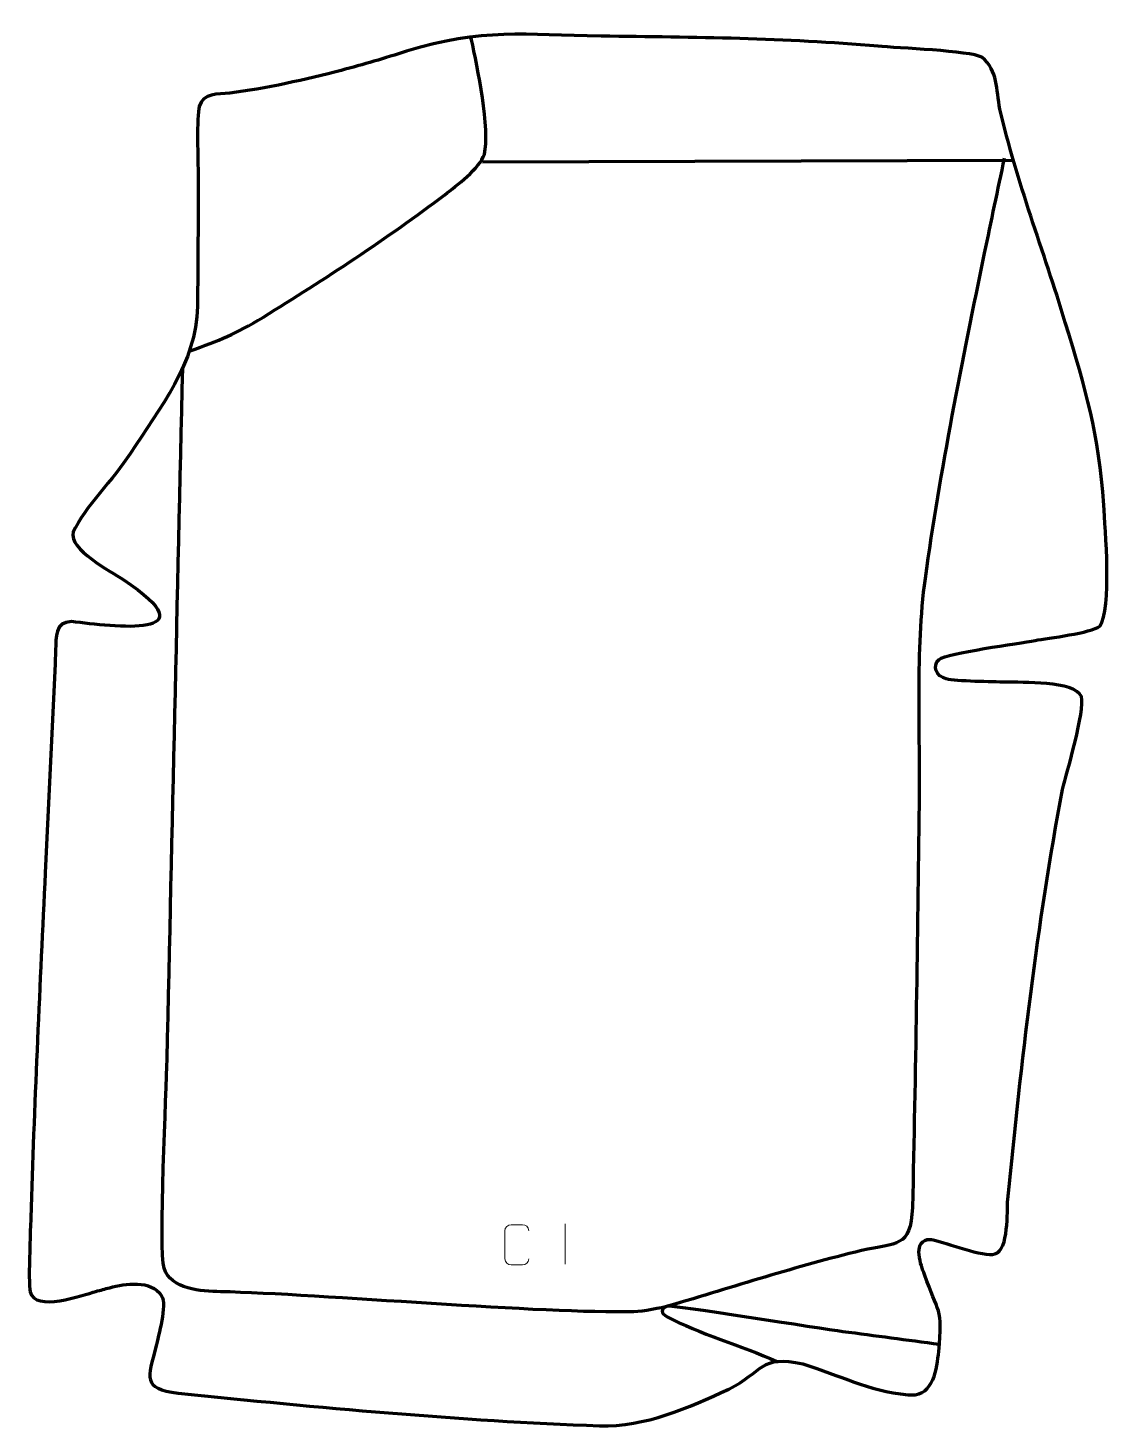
# Model space of a CAD drawing. Header units: millimetres. Extents: x -623 to 48, y 37 to 903.
import ezdxf

# ---------------------------------------------------------------- set-up
doc = ezdxf.new("R2010")
doc.units = ezdxf.units.MM
doc.header["$MEASUREMENT"] = 0
doc.layers.add('layer 2', color=7, linetype='Continuous')
doc.layers.add('layer 3', color=7, linetype='Continuous')

msp = doc.modelspace()

# ---------------------------------------------------------------- linework, layer by layer
at = {"layer": 'layer 2', "color": 140, "lineweight": 158}
for points, knots in [([(-522.8957, 703.1742), (-503.2773, 710.1409), (-495.1035, 713.3379), (-477.0196, 724.2887), (-477.0196, 724.2887), (-439.3409, 747.2669), (-399.8934, 773.3855), (-364.7036, 799.9917), (-364.7036, 799.9917), (-357.5637, 805.39), (-342.9991, 816.3608), (-340.2296, 824.9775), (-340.2296, 824.9775), (-336.3903, 840.1975), (-344.6478, 879.4099), (-348.1608, 895.895), (-348.1608, 895.895), (-348.3241, 896.6609), (-348.6482, 896.8994), (-349.1249, 897.4916)], [0, 0, 0, 0, 0.16666667, 0.16666667, 0.16666667, 0.16666667, 0.33333333, 0.33333333, 0.33333333, 0.33333333, 0.5, 0.5, 0.5, 0.5, 0.66666667, 0.66666667, 0.66666667, 0.66666667, 1, 1, 1, 1]), ([(-18.3981, 822.5424), (-22.4883, 802.9862), (-26.5784, 783.43), (-30.6686, 763.8738), (-30.6686, 763.8738), (-44.3886, 697.6742), (-58.1091, 629.2755), (-67.3949, 562.3601), (-67.3949, 562.3601), (-73.4775, 517.5711), (-70.5122, 468.0092), (-71.0644, 422.4784), (-71.0644, 422.4784), (-72.0801, 339.4026), (-73.248, 256.2193), (-75.1562, 173.1616), (-75.1562, 173.1616), (-76.3945, 147.5814), (-84.7065, 151.6977), (-106.7125, 146.4225), (-106.7125, 146.4225), (-147.1527, 136.7282), (-186.0349, 123.8876), (-225.934, 112.281), (-225.934, 112.281), (-230.952, 110.8214), (-241.7604, 108.7749), (-247.7086, 108.6089), (-247.7086, 108.6089), (-301.8206, 107.0992), (-442.2924, 119.4843), (-503.6145, 121.0009), (-503.6145, 121.0009), (-515.3283, 121.2906), (-534.3599, 122.3337), (-538.557, 135.5772), (-538.557, 135.5772), (-541.881, 146.066), (-537.0129, 247.5493), (-536.6336, 264.6489), (-536.6336, 264.6489), (-533.4289, 407.3822), (-530.2076, 550.1152), (-526.9833, 692.8481)], [0, 0, 0, 0, 0.08333333, 0.08333333, 0.08333333, 0.08333333, 0.16666667, 0.16666667, 0.16666667, 0.16666667, 0.25, 0.25, 0.25, 0.25, 0.33333333, 0.33333333, 0.33333333, 0.33333333, 0.41666667, 0.41666667, 0.41666667, 0.41666667, 0.5, 0.5, 0.5, 0.5, 0.58333333, 0.58333333, 0.58333333, 0.58333333, 0.66666667, 0.66666667, 0.66666667, 0.66666667, 0.75, 0.75, 0.75, 0.75, 0.83333333, 0.83333333, 0.83333333, 0.83333333, 1, 1, 1, 1]), ([(-58.4905, 88.3001), (-78.3902, 90.9462), (-98.2899, 93.5923), (-118.1896, 96.2384), (-118.1896, 96.2384), (-130.9679, 97.9376), (-224.7922, 112.8726), (-227.0069, 111.9945), (-227.0069, 111.9945), (-231.0931, 110.3743), (-231.3014, 107.7737), (-227.1154, 105.5457), (-227.1154, 105.5457), (-207.7248, 95.2252), (-180.8016, 87.5721), (-159.0469, 77.8088)], [0, 0, 0, 0, 0.2, 0.2, 0.2, 0.2, 0.4, 0.4, 0.4, 0.4, 0.6, 0.6, 0.6, 0.6, 1, 1, 1, 1])]:
    msp.add_open_spline(points, degree=3, knots=knots, dxfattribs=at)
msp.add_open_spline([(-341.3563, 820.3925), (-341.3563, 820.3925), (-12.6825, 821.3935), (-12.6825, 821.3935)], degree=3, dxfattribs=at)
at = {"layer": 'layer 2', "color": 250, "lineweight": 9}
msp.add_open_spline([(-312.6932, 141.3504), (-312.833, 139.027), (-314.5102, 137.5474), (-316.6579, 137.5366), (-316.6579, 137.5366), (-318.9898, 137.537), (-321.3217, 137.537), (-323.6532, 137.5366), (-323.6532, 137.5366), (-325.5782, 137.4312), (-327.5503, 139.3157), (-327.5391, 141.333), (-327.5391, 141.333), (-327.5387, 147.1031), (-327.5387, 152.8728), (-327.5391, 158.6421), (-327.5391, 158.6421), (-327.5349, 160.7802), (-325.7882, 162.4994), (-323.6358, 162.4859), (-323.6358, 162.4859), (-321.3101, 162.4859), (-318.984, 162.4859), (-316.6579, 162.4859), (-316.6579, 162.4859), (-314.7113, 162.5214), (-312.7199, 161.0299), (-312.6932, 158.5923)], degree=3, knots=[0, 0, 0, 0, 0.125, 0.125, 0.125, 0.125, 0.25, 0.25, 0.25, 0.25, 0.375, 0.375, 0.375, 0.375, 0.5, 0.5, 0.5, 0.5, 0.625, 0.625, 0.625, 0.625, 0.75, 0.75, 0.75, 0.75, 1, 1, 1, 1], dxfattribs=at)
msp.add_open_spline([(-290.2437, 163.0895), (-290.2437, 163.0895), (-290.2437, 138.1154), (-290.2437, 138.1154)], degree=3, dxfattribs=at)
at = {"layer": 'layer 3', "color": 242, "lineweight": 158}
msp.add_open_spline([(-388.332, 888.8329), (-341.6406, 903.1778), (-314.9872, 898.8146), (-267.8629, 898.1118), (-267.8629, 898.1118), (-209.8208, 897.3439), (-154.3988, 897.0509), (-96.4027, 891.8314), (-96.4027, 891.8314), (-84.662, 890.8502), (-39.7206, 889.0327), (-32.1524, 885.1017), (-32.1524, 885.1017), (-21.9624, 876.4366), (-23.5494, 865.3751), (-20.9664, 852.9841), (-20.9664, 852.9841), (-10.7939, 808.6094), (6.2786, 764.6856), (19.4379, 720.8751), (19.4379, 720.8751), (32.3892, 678.8035), (40.2026, 652.433), (43.2474, 607.8395), (43.2474, 607.8395), (44.2384, 593.325), (48.3959, 543.2892), (40.7896, 532.9094), (40.7896, 532.9094), (35.7455, 528.8233), (8.6421, 525.3989), (0.7901, 524.1337), (0.7901, 524.1337), (-8.7021, 522.3282), (-54.1927, 516.2168), (-58.6543, 512.389), (-58.6543, 512.389), (-63.2385, 508.456), (-60.5597, 501.8193), (-54.2501, 500.2757), (-54.2501, 500.2757), (-47.9996, 498.7467), (-25.3802, 498.465), (-17.4514, 498.2546), (-17.4514, 498.2546), (-7.8414, 497.9995), (25.3181, 499.248), (29.4499, 489.38), (29.4499, 489.38), (31.8782, 480.7211), (20.4623, 442.8843), (17.8023, 431.8579), (17.8023, 431.8579), (1.8385, 347.9855), (-7.5979, 263.0681), (-16.1433, 178.172), (-16.1433, 178.172), (-16.734, 170.7314), (-15.3267, 146.8304), (-24.1036, 144.359), (-24.1036, 144.359), (-31.2188, 142.3555), (-53.7756, 151.1663), (-62.3919, 153.0832), (-62.3919, 153.0832), (-63.8199, 153.3243), (-64.5431, 153.357), (-65.9695, 153.2338), (-65.9695, 153.2338), (-75.0205, 151.0041), (-69.8025, 137.3553), (-67.7919, 131.6573), (-67.7919, 131.6573), (-59.4391, 107.9866), (-56.0228, 111.2678), (-58.9115, 84.0638), (-58.9115, 84.0638), (-60.062, 73.2289), (-61.9852, 56.9894), (-75.9873, 57.1013), (-75.9873, 57.1013), (-75.9873, 57.1013), (-77.7336, 57.1153), (-77.7336, 57.1153), (-77.7336, 57.1153), (-104.028, 59.9851), (-119.1313, 69.0539), (-143.0483, 76.2529), (-143.0483, 76.2529), (-169.1646, 82.4091), (-167.6321, 71.1851), (-188.7901, 60.7638), (-188.7901, 60.7638), (-213.8547, 49.0735), (-240.6345, 37.2433), (-268.8391, 37.9956), (-268.8391, 37.9956), (-355.9949, 41.1843), (-443.1037, 49.3869), (-529.8511, 58.205), (-529.8511, 58.205), (-552.4319, 61.1369), (-548.3297, 67.5189), (-543.6437, 86.9355), (-543.6437, 86.9355), (-542.0351, 93.6008), (-536.5388, 112.8619), (-540.081, 118.5079), (-540.081, 118.5079), (-546.441, 128.6454), (-562.6109, 125.9106), (-572.1574, 123.4779), (-572.1574, 123.4779), (-575.025, 122.7472), (-577.881, 121.93), (-580.7367, 121.1499), (-580.7367, 121.1499), (-588.7209, 118.8827), (-618.6513, 108.2544), (-621.443, 120.9191), (-621.443, 120.9191), (-622.7777, 126.974), (-621.0767, 164.1422), (-620.8057, 173.2946), (-620.8057, 173.2946), (-618.7614, 242.3434), (-615.2971, 311.3456), (-612.1096, 380.3485), (-612.1096, 380.3485), (-609.9885, 426.2978), (-607.6569, 472.2635), (-605.6393, 518.2127), (-605.6393, 518.2127), (-605.3863, 526.1252), (-606.0855, 535.6831), (-595.8756, 535.7427), (-595.8756, 535.7427), (-569.4702, 532.611), (-508.1516, 524.6682), (-563.92, 561.8418), (-563.92, 561.8418), (-571.46, 566.8678), (-597.7626, 580.4878), (-594.7741, 591.2243), (-594.7741, 591.2243), (-588.1241, 606.1384), (-569.324, 624.2485), (-559.5718, 639.6118), (-559.5718, 639.6118), (-541.2165, 667.7801), (-518.4617, 695.6958), (-517.8786, 730.8809), (-517.8786, 730.8809), (-517.4829, 757.7645), (-517.4539, 785.12), (-517.4586, 812.0243), (-517.4586, 812.0243), (-517.4601, 820.4737), (-518.4643, 848.4918), (-516.7912, 854.525), (-516.7912, 854.525), (-514.417, 863.0867), (-505.3476, 862.0537), (-497.8019, 862.9266), (-497.8019, 862.9266), (-476.5354, 865.3865), (-449.7706, 871.477), (-428.9215, 876.9325), (-428.9215, 876.9325), (-415.2542, 880.5088), (-401.7777, 884.5012), (-388.332, 888.8329)], degree=3, knots=[0, 0, 0, 0, 0.02272727, 0.02272727, 0.02272727, 0.02272727, 0.04545455, 0.04545455, 0.04545455, 0.04545455, 0.06818182, 0.06818182, 0.06818182, 0.06818182, 0.09090909, 0.09090909, 0.09090909, 0.09090909, 0.11363636, 0.11363636, 0.11363636, 0.11363636, 0.13636364, 0.13636364, 0.13636364, 0.13636364, 0.15909091, 0.15909091, 0.15909091, 0.15909091, 0.18181818, 0.18181818, 0.18181818, 0.18181818, 0.20454545, 0.20454545, 0.20454545, 0.20454545, 0.22727273, 0.22727273, 0.22727273, 0.22727273, 0.25, 0.25, 0.25, 0.25, 0.27272727, 0.27272727, 0.27272727, 0.27272727, 0.29545455, 0.29545455, 0.29545455, 0.29545455, 0.31818182, 0.31818182, 0.31818182, 0.31818182, 0.34090909, 0.34090909, 0.34090909, 0.34090909, 0.36363636, 0.36363636, 0.36363636, 0.36363636, 0.38636364, 0.38636364, 0.38636364, 0.38636364, 0.40909091, 0.40909091, 0.40909091, 0.40909091, 0.43181818, 0.43181818, 0.43181818, 0.43181818, 0.45454545, 0.45454545, 0.45454545, 0.45454545, 0.47727273, 0.47727273, 0.47727273, 0.47727273, 0.5, 0.5, 0.5, 0.5, 0.52272727, 0.52272727, 0.52272727, 0.52272727, 0.54545455, 0.54545455, 0.54545455, 0.54545455, 0.56818182, 0.56818182, 0.56818182, 0.56818182, 0.59090909, 0.59090909, 0.59090909, 0.59090909, 0.61363636, 0.61363636, 0.61363636, 0.61363636, 0.63636364, 0.63636364, 0.63636364, 0.63636364, 0.65909091, 0.65909091, 0.65909091, 0.65909091, 0.68181818, 0.68181818, 0.68181818, 0.68181818, 0.70454545, 0.70454545, 0.70454545, 0.70454545, 0.72727273, 0.72727273, 0.72727273, 0.72727273, 0.75, 0.75, 0.75, 0.75, 0.77272727, 0.77272727, 0.77272727, 0.77272727, 0.79545455, 0.79545455, 0.79545455, 0.79545455, 0.81818182, 0.81818182, 0.81818182, 0.81818182, 0.84090909, 0.84090909, 0.84090909, 0.84090909, 0.86363636, 0.86363636, 0.86363636, 0.86363636, 0.88636364, 0.88636364, 0.88636364, 0.88636364, 0.90909091, 0.90909091, 0.90909091, 0.90909091, 0.93181818, 0.93181818, 0.93181818, 0.93181818, 0.95454545, 0.95454545, 0.95454545, 0.95454545, 1, 1, 1, 1], dxfattribs=at)

doc.saveas('drawing.dxf')
